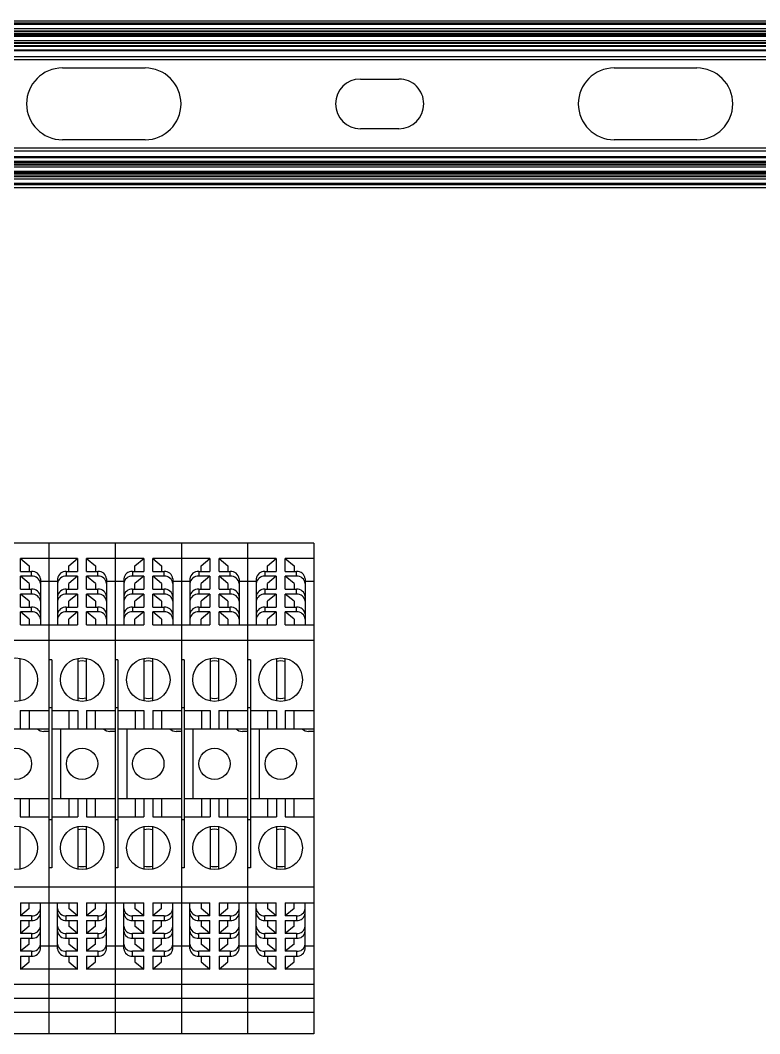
# Model space of a CAD drawing. Header units: inches. Extents: x 17 to 3130, y 15 to 659.
# Drawn here: x 1324.3 to 1391.3, y 386.7 to 478.5 of the extents above; entities that cross this region are included whole.
import ezdxf

# ---------------------------------------------------------------- set-up
doc = ezdxf.new("R2010")
doc.units = ezdxf.units.IN
doc.header["$MEASUREMENT"] = 0
doc.layers.add('MAIN-1', color=7, linetype='Continuous')
doc.layers.add('MAIN-2', color=7, linetype='Continuous')

msp = doc.modelspace()

# ---------------------------------------------------------------- linework, layer by layer
msp.add_line((852.11663, 478.1985), (1482.11658, 478.45584))
at = {"color": 178, "linetype": 'Continuous', "lineweight": 25}
for p, q in [((1326.93226, 431.10648), (1320.93226, 431.10648)), ((1326.93226, 431.10648), (1326.93226, 386.65648)), ((1326.93226, 431.10648), (1326.93226, 386.65648)), ((1326.93226, 429.7018), (1324.34501, 429.7018)), ((1324.34501, 428.52423), (1324.34501, 429.7018)), ((1324.34501, 429.7018), (1325.13876, 429.04995)), ((1325.13876, 429.04995), (1325.13876, 428.52423)), ((1324.34501, 428.52423), (1325.36101, 428.52423)), ((1325.36101, 428.08944), (1324.34501, 428.08944)), ((1324.34501, 426.91188), (1324.34501, 428.08944)), ((1325.13876, 427.43759), (1324.34501, 428.08944)), ((1325.36101, 428.08944), (1325.36101, 428.52423)), ((1326.15476, 427.87238), (1326.15476, 423.68716)), ((1324.34501, 426.91188), (1325.36101, 426.91188)), ((1325.13876, 427.43759), (1325.13876, 426.91188)), ((1325.36101, 426.47708), (1325.36101, 426.91188)), ((1326.93226, 427.61587), (1326.15476, 427.61587)), ((1325.36101, 426.47708), (1324.34501, 426.47708)), ((1324.34501, 425.29952), (1324.34501, 426.47708)), ((1325.13876, 425.82523), (1324.34501, 426.47708)), ((1324.34501, 425.29952), (1325.36101, 425.29952)), ((1325.13876, 425.82523), (1325.13876, 425.29952)), ((1325.36101, 424.86473), (1325.36101, 425.29952)), ((1324.34501, 423.68716), (1324.34501, 424.86473)), ((1325.36101, 424.86473), (1324.34501, 424.86473)), ((1325.13876, 424.21287), (1324.34501, 424.86473)), ((1325.13876, 424.21287), (1325.13876, 423.68716)), ((1324.34501, 423.68716), (1326.93226, 423.68716)), ((1326.93226, 422.28248), (1320.93226, 422.28248)), ((1324.32913, 416.7984), (1324.32913, 420.65456)), ((1324.32913, 415.91978), (1326.93226, 415.91978)), ((1324.32913, 415.91978), (1324.32913, 414.28148)), ((1325.12288, 415.91978), (1325.12288, 414.28148)), ((1321.18626, 414.28148), (1326.93226, 414.28148)), ((1326.93226, 414.03884), (1326.45601, 414.03884)), ((1326.93226, 407.93148), (1321.18626, 407.93148)), ((1324.32913, 407.93148), (1324.32913, 406.29318)), ((1325.12288, 407.93148), (1325.12288, 406.29318)), ((1324.32913, 406.29318), (1326.93226, 406.29318)), ((1324.32913, 401.5584), (1324.32913, 405.41456)), ((1326.93226, 399.93048), (1320.93226, 399.93048)), ((1324.34501, 398.5258), (1326.93226, 398.5258)), ((1324.34501, 398.5258), (1324.34501, 397.34823)), ((1325.13876, 398.00009), (1325.13876, 398.5258)), ((1326.15476, 394.34058), (1326.15476, 398.5258)), ((1325.13876, 398.00009), (1324.34501, 397.34823)), ((1325.36101, 397.34823), (1324.34501, 397.34823)), ((1324.34501, 396.91344), (1325.36101, 396.91344)), ((1324.34501, 396.91344), (1324.34501, 395.73588)), ((1325.13876, 396.38773), (1325.13876, 396.91344)), ((1325.36101, 397.34823), (1325.36101, 396.91344)), ((1325.13876, 396.38773), (1324.34501, 395.73588)), ((1325.36101, 395.73588), (1324.34501, 395.73588)), ((1325.36101, 395.73588), (1325.36101, 395.30108)), ((1324.34501, 395.30108), (1325.36101, 395.30108)), ((1324.34501, 395.30108), (1324.34501, 394.12352)), ((1325.13876, 394.77537), (1324.34501, 394.12352)), ((1325.13876, 394.77537), (1325.13876, 395.30108)), ((1325.36101, 394.12352), (1324.34501, 394.12352)), ((1325.36101, 394.12352), (1325.36101, 393.68873)), ((1326.93226, 394.59709), (1326.15476, 394.59709)), ((1324.34501, 393.68873), (1325.36101, 393.68873)), ((1324.34501, 393.68873), (1324.34501, 392.51116)), ((1324.34501, 392.51116), (1325.13876, 393.16301)), ((1325.13876, 393.16301), (1325.13876, 393.68873)), ((1326.93226, 392.51116), (1324.34501, 392.51116)), ((1326.93226, 391.10648), (1320.93226, 391.10648)), ((1326.93226, 389.83648), (1320.93226, 389.83648)), ((1326.93226, 388.56648), (1320.93226, 388.56648)), ((1326.93226, 386.65648), (1320.93226, 386.65648))]:
    msp.add_line(p, q, dxfattribs=at)
at = {"color": 240, "linetype": 'Continuous', "lineweight": 25, "true_color": 0xed1f24}
for p, q in [((1326.93226, 431.10648), (1326.93226, 386.65648)), ((1332.93226, 431.10648), (1326.93226, 431.10648)), ((1326.93226, 431.10648), (1326.93226, 386.65648)), ((1332.93226, 431.10648), (1332.93226, 386.65648)), ((1332.93226, 431.10648), (1332.93226, 386.65648)), ((1332.93226, 431.10648), (1332.93226, 386.65648)), ((1338.93226, 431.10648), (1332.93226, 431.10648)), ((1332.93226, 431.10648), (1332.93226, 386.65648)), ((1338.93226, 431.10648), (1338.93226, 386.65648)), ((1338.93226, 431.10648), (1338.93226, 386.65648)), ((1344.93226, 431.10648), (1338.93226, 431.10648)), ((1338.93226, 431.10648), (1338.93226, 386.65648)), ((1344.93226, 431.10648), (1344.93226, 386.65648)), ((1344.93226, 431.10648), (1344.93226, 386.65648)), ((1344.93226, 431.10648), (1344.93226, 386.65648)), ((1350.93226, 431.10648), (1344.93226, 431.10648)), ((1344.93226, 431.10648), (1344.93226, 386.65648)), ((1350.93226, 431.10648), (1350.93226, 386.65648)), ((1329.51951, 429.7018), (1326.93226, 429.7018)), ((1328.72576, 429.04995), (1329.51951, 429.7018)), ((1329.51951, 429.7018), (1329.51951, 428.52423)), ((1332.93226, 429.7018), (1330.34501, 429.7018)), ((1330.34501, 428.52423), (1330.34501, 429.7018)), ((1330.34501, 429.7018), (1331.13876, 429.04995)), ((1335.51951, 429.7018), (1332.93226, 429.7018)), ((1334.72576, 429.04995), (1335.51951, 429.7018)), ((1335.51951, 429.7018), (1335.51951, 428.52423)), ((1338.93226, 429.7018), (1336.34501, 429.7018)), ((1336.34501, 428.52423), (1336.34501, 429.7018)), ((1336.34501, 429.7018), (1337.13876, 429.04995)), ((1341.51951, 429.7018), (1338.93226, 429.7018)), ((1340.72576, 429.04995), (1341.51951, 429.7018)), ((1341.51951, 429.7018), (1341.51951, 428.52423)), ((1344.93226, 429.7018), (1342.34501, 429.7018)), ((1342.34501, 428.52423), (1342.34501, 429.7018)), ((1342.34501, 429.7018), (1343.13876, 429.04995)), ((1347.51951, 429.7018), (1344.93226, 429.7018)), ((1346.72576, 429.04995), (1347.51951, 429.7018)), ((1347.51951, 429.7018), (1347.51951, 428.52423)), ((1350.93226, 429.7018), (1348.34501, 429.7018)), ((1348.34501, 428.52423), (1348.34501, 429.7018)), ((1348.34501, 429.7018), (1349.13876, 429.04995)), ((1328.72576, 428.52423), (1328.72576, 429.04995)), ((1331.13876, 429.04995), (1331.13876, 428.52423)), ((1334.72576, 428.52423), (1334.72576, 429.04995)), ((1337.13876, 429.04995), (1337.13876, 428.52423)), ((1340.72576, 428.52423), (1340.72576, 429.04995)), ((1343.13876, 429.04995), (1343.13876, 428.52423)), ((1346.72576, 428.52423), (1346.72576, 429.04995)), ((1349.13876, 429.04995), (1349.13876, 428.52423)), ((1327.70976, 427.87238), (1327.70976, 423.68716)), ((1328.50351, 428.52423), (1328.50351, 428.08944)), ((1328.50351, 428.52423), (1329.51951, 428.52423)), ((1329.51951, 428.08944), (1328.50351, 428.08944)), ((1329.51951, 428.08944), (1328.72576, 427.43759)), ((1329.51951, 428.08944), (1329.51951, 426.91188)), ((1330.34501, 428.52423), (1331.36101, 428.52423)), ((1331.36101, 428.08944), (1330.34501, 428.08944)), ((1330.34501, 426.91188), (1330.34501, 428.08944)), ((1331.13876, 427.43759), (1330.34501, 428.08944)), ((1331.36101, 428.08944), (1331.36101, 428.52423)), ((1332.15476, 427.87238), (1332.15476, 423.68716)), ((1333.70976, 427.87238), (1333.70976, 423.68716)), ((1334.50351, 428.52423), (1334.50351, 428.08944)), ((1334.50351, 428.52423), (1335.51951, 428.52423)), ((1335.51951, 428.08944), (1334.50351, 428.08944)), ((1335.51951, 428.08944), (1334.72576, 427.43759)), ((1335.51951, 428.08944), (1335.51951, 426.91188)), ((1336.34501, 428.52423), (1337.36101, 428.52423)), ((1337.36101, 428.08944), (1336.34501, 428.08944)), ((1336.34501, 426.91188), (1336.34501, 428.08944)), ((1337.13876, 427.43759), (1336.34501, 428.08944)), ((1337.36101, 428.08944), (1337.36101, 428.52423)), ((1338.15476, 427.87238), (1338.15476, 423.68716)), ((1339.70976, 427.87238), (1339.70976, 423.68716)), ((1340.50351, 428.52423), (1340.50351, 428.08944)), ((1340.50351, 428.52423), (1341.51951, 428.52423)), ((1341.51951, 428.08944), (1340.50351, 428.08944)), ((1341.51951, 428.08944), (1340.72576, 427.43759)), ((1341.51951, 428.08944), (1341.51951, 426.91188)), ((1342.34501, 428.52423), (1343.36101, 428.52423)), ((1343.36101, 428.08944), (1342.34501, 428.08944)), ((1342.34501, 426.91188), (1342.34501, 428.08944)), ((1343.13876, 427.43759), (1342.34501, 428.08944)), ((1343.36101, 428.08944), (1343.36101, 428.52423)), ((1344.15476, 427.87238), (1344.15476, 423.68716)), ((1345.70976, 427.87238), (1345.70976, 423.68716)), ((1346.50351, 428.52423), (1346.50351, 428.08944)), ((1346.50351, 428.52423), (1347.51951, 428.52423)), ((1347.51951, 428.08944), (1346.50351, 428.08944)), ((1347.51951, 428.08944), (1346.72576, 427.43759)), ((1347.51951, 428.08944), (1347.51951, 426.91188)), ((1348.34501, 428.52423), (1349.36101, 428.52423)), ((1349.36101, 428.08944), (1348.34501, 428.08944)), ((1348.34501, 426.91188), (1348.34501, 428.08944)), ((1349.13876, 427.43759), (1348.34501, 428.08944)), ((1349.36101, 428.08944), (1349.36101, 428.52423)), ((1350.15476, 427.87238), (1350.15476, 423.68716)), ((1327.70976, 427.61587), (1326.93226, 427.61587)), ((1328.50351, 426.91188), (1328.50351, 426.47708)), ((1328.50351, 426.91188), (1329.51951, 426.91188)), ((1328.72576, 426.91188), (1328.72576, 427.43759)), ((1330.34501, 426.91188), (1331.36101, 426.91188)), ((1331.13876, 427.43759), (1331.13876, 426.91188)), ((1331.36101, 426.47708), (1331.36101, 426.91188)), ((1332.93226, 427.61587), (1332.15476, 427.61587)), ((1333.70976, 427.61587), (1332.93226, 427.61587)), ((1334.50351, 426.91188), (1334.50351, 426.47708)), ((1334.50351, 426.91188), (1335.51951, 426.91188)), ((1334.72576, 426.91188), (1334.72576, 427.43759)), ((1336.34501, 426.91188), (1337.36101, 426.91188)), ((1337.13876, 427.43759), (1337.13876, 426.91188)), ((1337.36101, 426.47708), (1337.36101, 426.91188)), ((1338.93226, 427.61587), (1338.15476, 427.61587)), ((1339.70976, 427.61587), (1338.93226, 427.61587)), ((1340.50351, 426.91188), (1340.50351, 426.47708)), ((1340.50351, 426.91188), (1341.51951, 426.91188)), ((1340.72576, 426.91188), (1340.72576, 427.43759)), ((1342.34501, 426.91188), (1343.36101, 426.91188)), ((1343.13876, 427.43759), (1343.13876, 426.91188)), ((1343.36101, 426.47708), (1343.36101, 426.91188)), ((1344.93226, 427.61587), (1344.15476, 427.61587)), ((1345.70976, 427.61587), (1344.93226, 427.61587)), ((1346.50351, 426.91188), (1346.50351, 426.47708)), ((1346.50351, 426.91188), (1347.51951, 426.91188)), ((1346.72576, 426.91188), (1346.72576, 427.43759)), ((1348.34501, 426.91188), (1349.36101, 426.91188)), ((1349.13876, 427.43759), (1349.13876, 426.91188)), ((1349.36101, 426.47708), (1349.36101, 426.91188)), ((1350.93226, 427.61587), (1350.15476, 427.61587)), ((1329.51951, 426.47708), (1328.50351, 426.47708)), ((1329.51951, 426.47708), (1328.72576, 425.82523)), ((1329.51951, 426.47708), (1329.51951, 425.29952)), ((1331.36101, 426.47708), (1330.34501, 426.47708)), ((1330.34501, 425.29952), (1330.34501, 426.47708)), ((1331.13876, 425.82523), (1330.34501, 426.47708)), ((1335.51951, 426.47708), (1334.50351, 426.47708)), ((1335.51951, 426.47708), (1334.72576, 425.82523)), ((1335.51951, 426.47708), (1335.51951, 425.29952)), ((1337.36101, 426.47708), (1336.34501, 426.47708)), ((1336.34501, 425.29952), (1336.34501, 426.47708)), ((1337.13876, 425.82523), (1336.34501, 426.47708)), ((1341.51951, 426.47708), (1340.50351, 426.47708)), ((1341.51951, 426.47708), (1340.72576, 425.82523)), ((1341.51951, 426.47708), (1341.51951, 425.29952)), ((1343.36101, 426.47708), (1342.34501, 426.47708)), ((1342.34501, 425.29952), (1342.34501, 426.47708)), ((1343.13876, 425.82523), (1342.34501, 426.47708)), ((1347.51951, 426.47708), (1346.50351, 426.47708)), ((1347.51951, 426.47708), (1346.72576, 425.82523)), ((1347.51951, 426.47708), (1347.51951, 425.29952)), ((1349.36101, 426.47708), (1348.34501, 426.47708)), ((1348.34501, 425.29952), (1348.34501, 426.47708)), ((1349.13876, 425.82523), (1348.34501, 426.47708)), ((1328.50351, 425.29952), (1328.50351, 424.86473)), ((1328.50351, 425.29952), (1329.51951, 425.29952)), ((1328.72576, 425.29952), (1328.72576, 425.82523)), ((1330.34501, 425.29952), (1331.36101, 425.29952)), ((1331.13876, 425.82523), (1331.13876, 425.29952)), ((1331.36101, 424.86473), (1331.36101, 425.29952)), ((1334.50351, 425.29952), (1334.50351, 424.86473)), ((1334.50351, 425.29952), (1335.51951, 425.29952)), ((1334.72576, 425.29952), (1334.72576, 425.82523)), ((1336.34501, 425.29952), (1337.36101, 425.29952)), ((1337.13876, 425.82523), (1337.13876, 425.29952)), ((1337.36101, 424.86473), (1337.36101, 425.29952)), ((1340.50351, 425.29952), (1340.50351, 424.86473)), ((1340.50351, 425.29952), (1341.51951, 425.29952)), ((1340.72576, 425.29952), (1340.72576, 425.82523)), ((1342.34501, 425.29952), (1343.36101, 425.29952)), ((1343.13876, 425.82523), (1343.13876, 425.29952)), ((1343.36101, 424.86473), (1343.36101, 425.29952)), ((1346.50351, 425.29952), (1346.50351, 424.86473)), ((1346.50351, 425.29952), (1347.51951, 425.29952)), ((1346.72576, 425.29952), (1346.72576, 425.82523)), ((1348.34501, 425.29952), (1349.36101, 425.29952)), ((1349.13876, 425.82523), (1349.13876, 425.29952)), ((1349.36101, 424.86473), (1349.36101, 425.29952)), ((1329.51951, 424.86473), (1328.50351, 424.86473)), ((1329.51951, 424.86473), (1328.72576, 424.21287)), ((1328.72576, 423.68716), (1328.72576, 424.21287)), ((1329.51951, 424.86473), (1329.51951, 423.68716)), ((1330.34501, 423.68716), (1330.34501, 424.86473)), ((1331.36101, 424.86473), (1330.34501, 424.86473)), ((1331.13876, 424.21287), (1330.34501, 424.86473)), ((1331.13876, 424.21287), (1331.13876, 423.68716)), ((1335.51951, 424.86473), (1334.50351, 424.86473)), ((1335.51951, 424.86473), (1334.72576, 424.21287)), ((1334.72576, 423.68716), (1334.72576, 424.21287)), ((1335.51951, 424.86473), (1335.51951, 423.68716)), ((1336.34501, 423.68716), (1336.34501, 424.86473)), ((1337.36101, 424.86473), (1336.34501, 424.86473)), ((1337.13876, 424.21287), (1336.34501, 424.86473)), ((1337.13876, 424.21287), (1337.13876, 423.68716)), ((1341.51951, 424.86473), (1340.50351, 424.86473)), ((1341.51951, 424.86473), (1340.72576, 424.21287)), ((1340.72576, 423.68716), (1340.72576, 424.21287)), ((1341.51951, 424.86473), (1341.51951, 423.68716)), ((1342.34501, 423.68716), (1342.34501, 424.86473)), ((1343.36101, 424.86473), (1342.34501, 424.86473)), ((1343.13876, 424.21287), (1342.34501, 424.86473)), ((1343.13876, 424.21287), (1343.13876, 423.68716)), ((1347.51951, 424.86473), (1346.50351, 424.86473)), ((1347.51951, 424.86473), (1346.72576, 424.21287)), ((1346.72576, 423.68716), (1346.72576, 424.21287)), ((1347.51951, 424.86473), (1347.51951, 423.68716)), ((1348.34501, 423.68716), (1348.34501, 424.86473)), ((1349.36101, 424.86473), (1348.34501, 424.86473)), ((1349.13876, 424.21287), (1348.34501, 424.86473)), ((1349.13876, 424.21287), (1349.13876, 423.68716)), ((1326.93226, 423.68716), (1329.51951, 423.68716)), ((1330.34501, 423.68716), (1332.93226, 423.68716)), ((1332.93226, 423.68716), (1335.51951, 423.68716)), ((1336.34501, 423.68716), (1338.93226, 423.68716)), ((1338.93226, 423.68716), (1341.51951, 423.68716)), ((1342.34501, 423.68716), (1344.93226, 423.68716)), ((1344.93226, 423.68716), (1347.51951, 423.68716)), ((1348.34501, 423.68716), (1350.93226, 423.68716)), ((1332.93226, 422.28248), (1326.93226, 422.28248)), ((1338.93226, 422.28248), (1332.93226, 422.28248)), ((1344.93226, 422.28248), (1338.93226, 422.28248)), ((1350.93226, 422.28248), (1344.93226, 422.28248)), ((1327.18626, 420.52988), (1326.93226, 420.52988)), ((1327.18626, 420.52988), (1327.18626, 401.68308)), ((1329.53538, 420.65456), (1329.53538, 416.7984)), ((1330.32913, 416.7984), (1330.32913, 420.65456)), ((1333.18626, 420.52988), (1332.93226, 420.52988)), ((1333.18626, 420.52988), (1333.18626, 401.68308)), ((1335.53538, 420.65456), (1335.53538, 416.7984)), ((1336.32913, 416.7984), (1336.32913, 420.65456)), ((1339.18626, 420.52988), (1338.93226, 420.52988)), ((1339.18626, 420.52988), (1339.18626, 401.68308)), ((1341.53538, 420.65456), (1341.53538, 416.7984)), ((1342.32913, 416.7984), (1342.32913, 420.65456)), ((1345.18626, 420.52988), (1344.93226, 420.52988)), ((1345.18626, 420.52988), (1345.18626, 401.68308)), ((1347.53538, 420.65456), (1347.53538, 416.7984)), ((1348.32913, 416.7984), (1348.32913, 420.65456)), ((1327.18626, 416.18648), (1326.93226, 416.18648)), ((1327.18626, 415.91978), (1329.53538, 415.91978)), ((1328.74163, 415.91978), (1328.74163, 414.28148)), ((1329.53538, 415.91978), (1329.53538, 414.28148)), ((1330.32913, 415.91978), (1332.93226, 415.91978)), ((1330.32913, 415.91978), (1330.32913, 414.28148)), ((1331.12288, 415.91978), (1331.12288, 414.28148)), ((1333.18626, 416.18648), (1332.93226, 416.18648)), ((1333.18626, 415.91978), (1335.53538, 415.91978)), ((1334.74163, 415.91978), (1334.74163, 414.28148)), ((1335.53538, 415.91978), (1335.53538, 414.28148)), ((1336.32913, 415.91978), (1338.93226, 415.91978)), ((1336.32913, 415.91978), (1336.32913, 414.28148)), ((1337.12288, 415.91978), (1337.12288, 414.28148)), ((1339.18626, 416.18648), (1338.93226, 416.18648)), ((1339.18626, 415.91978), (1341.53538, 415.91978)), ((1340.74163, 415.91978), (1340.74163, 414.28148)), ((1341.53538, 415.91978), (1341.53538, 414.28148)), ((1342.32913, 415.91978), (1344.93226, 415.91978)), ((1342.32913, 415.91978), (1342.32913, 414.28148)), ((1343.12288, 415.91978), (1343.12288, 414.28148)), ((1345.18626, 416.18648), (1344.93226, 416.18648)), ((1345.18626, 415.91978), (1347.53538, 415.91978)), ((1346.74163, 415.91978), (1346.74163, 414.28148)), ((1347.53538, 415.91978), (1347.53538, 414.28148)), ((1348.32913, 415.91978), (1350.93226, 415.91978)), ((1348.32913, 415.91978), (1348.32913, 414.28148)), ((1349.12288, 415.91978), (1349.12288, 414.28148)), ((1327.18626, 414.28148), (1332.93226, 414.28148)), ((1327.97926, 414.28148), (1327.97926, 407.93148)), ((1332.93226, 414.03884), (1332.45601, 414.03884)), ((1333.18626, 414.28148), (1338.93226, 414.28148)), ((1333.97926, 414.28148), (1333.97926, 407.93148)), ((1338.93226, 414.03884), (1338.45601, 414.03884)), ((1339.18626, 414.28148), (1344.93226, 414.28148)), ((1339.97926, 414.28148), (1339.97926, 407.93148)), ((1344.93226, 414.03884), (1344.45601, 414.03884)), ((1345.18626, 414.28148), (1350.93226, 414.28148)), ((1345.97926, 414.28148), (1345.97926, 407.93148)), ((1350.93226, 414.03884), (1350.45601, 414.03884)), ((1332.93226, 407.93148), (1327.18626, 407.93148)), ((1328.74163, 407.93148), (1328.74163, 406.29318)), ((1329.53538, 407.93148), (1329.53538, 406.29318)), ((1330.32913, 407.93148), (1330.32913, 406.29318)), ((1331.12288, 407.93148), (1331.12288, 406.29318)), ((1338.93226, 407.93148), (1333.18626, 407.93148)), ((1334.74163, 407.93148), (1334.74163, 406.29318)), ((1335.53538, 407.93148), (1335.53538, 406.29318)), ((1336.32913, 407.93148), (1336.32913, 406.29318)), ((1337.12288, 407.93148), (1337.12288, 406.29318)), ((1344.93226, 407.93148), (1339.18626, 407.93148)), ((1340.74163, 407.93148), (1340.74163, 406.29318)), ((1341.53538, 407.93148), (1341.53538, 406.29318)), ((1342.32913, 407.93148), (1342.32913, 406.29318)), ((1343.12288, 407.93148), (1343.12288, 406.29318)), ((1350.93226, 407.93148), (1345.18626, 407.93148)), ((1346.74163, 407.93148), (1346.74163, 406.29318)), ((1347.53538, 407.93148), (1347.53538, 406.29318)), ((1348.32913, 407.93148), (1348.32913, 406.29318)), ((1349.12288, 407.93148), (1349.12288, 406.29318)), ((1327.18626, 406.02648), (1326.93226, 406.02648)), ((1327.18626, 406.29318), (1329.53538, 406.29318)), ((1330.32913, 406.29318), (1332.93226, 406.29318)), ((1333.18626, 406.02648), (1332.93226, 406.02648)), ((1333.18626, 406.29318), (1335.53538, 406.29318)), ((1336.32913, 406.29318), (1338.93226, 406.29318)), ((1339.18626, 406.02648), (1338.93226, 406.02648)), ((1339.18626, 406.29318), (1341.53538, 406.29318)), ((1342.32913, 406.29318), (1344.93226, 406.29318)), ((1345.18626, 406.02648), (1344.93226, 406.02648)), ((1345.18626, 406.29318), (1347.53538, 406.29318)), ((1348.32913, 406.29318), (1350.93226, 406.29318)), ((1329.53538, 405.41456), (1329.53538, 401.5584)), ((1330.32913, 401.5584), (1330.32913, 405.41456)), ((1335.53538, 405.41456), (1335.53538, 401.5584)), ((1336.32913, 401.5584), (1336.32913, 405.41456)), ((1341.53538, 405.41456), (1341.53538, 401.5584)), ((1342.32913, 401.5584), (1342.32913, 405.41456)), ((1347.53538, 405.41456), (1347.53538, 401.5584)), ((1348.32913, 401.5584), (1348.32913, 405.41456)), ((1327.18626, 401.68308), (1326.93226, 401.68308)), ((1333.18626, 401.68308), (1332.93226, 401.68308)), ((1339.18626, 401.68308), (1338.93226, 401.68308)), ((1345.18626, 401.68308), (1344.93226, 401.68308)), ((1332.93226, 399.93048), (1326.93226, 399.93048)), ((1338.93226, 399.93048), (1332.93226, 399.93048)), ((1344.93226, 399.93048), (1338.93226, 399.93048)), ((1350.93226, 399.93048), (1344.93226, 399.93048)), ((1326.93226, 398.5258), (1329.51951, 398.5258)), ((1327.70976, 394.34058), (1327.70976, 398.5258)), ((1328.72576, 398.5258), (1328.72576, 398.00009)), ((1329.51951, 397.34823), (1329.51951, 398.5258)), ((1330.34501, 398.5258), (1332.93226, 398.5258)), ((1330.34501, 398.5258), (1330.34501, 397.34823)), ((1331.13876, 398.00009), (1331.13876, 398.5258)), ((1332.15476, 394.34058), (1332.15476, 398.5258)), ((1332.93226, 398.5258), (1335.51951, 398.5258)), ((1333.70976, 394.34058), (1333.70976, 398.5258)), ((1334.72576, 398.5258), (1334.72576, 398.00009)), ((1335.51951, 397.34823), (1335.51951, 398.5258)), ((1336.34501, 398.5258), (1338.93226, 398.5258)), ((1336.34501, 398.5258), (1336.34501, 397.34823)), ((1337.13876, 398.00009), (1337.13876, 398.5258)), ((1338.15476, 394.34058), (1338.15476, 398.5258)), ((1338.93226, 398.5258), (1341.51951, 398.5258)), ((1339.70976, 394.34058), (1339.70976, 398.5258)), ((1340.72576, 398.5258), (1340.72576, 398.00009)), ((1341.51951, 397.34823), (1341.51951, 398.5258)), ((1342.34501, 398.5258), (1344.93226, 398.5258)), ((1342.34501, 398.5258), (1342.34501, 397.34823)), ((1343.13876, 398.00009), (1343.13876, 398.5258)), ((1344.15476, 394.34058), (1344.15476, 398.5258)), ((1344.93226, 398.5258), (1347.51951, 398.5258)), ((1345.70976, 394.34058), (1345.70976, 398.5258)), ((1346.72576, 398.5258), (1346.72576, 398.00009)), ((1347.51951, 397.34823), (1347.51951, 398.5258)), ((1348.34501, 398.5258), (1350.93226, 398.5258)), ((1348.34501, 398.5258), (1348.34501, 397.34823)), ((1349.13876, 398.00009), (1349.13876, 398.5258)), ((1350.15476, 394.34058), (1350.15476, 398.5258)), ((1329.51951, 397.34823), (1328.72576, 398.00009)), ((1331.13876, 398.00009), (1330.34501, 397.34823)), ((1335.51951, 397.34823), (1334.72576, 398.00009)), ((1337.13876, 398.00009), (1336.34501, 397.34823)), ((1341.51951, 397.34823), (1340.72576, 398.00009)), ((1343.13876, 398.00009), (1342.34501, 397.34823)), ((1347.51951, 397.34823), (1346.72576, 398.00009)), ((1349.13876, 398.00009), (1348.34501, 397.34823)), ((1328.50351, 396.91344), (1328.50351, 397.34823)), ((1329.51951, 397.34823), (1328.50351, 397.34823)), ((1328.50351, 396.91344), (1329.51951, 396.91344)), ((1328.72576, 396.91344), (1328.72576, 396.38773)), ((1329.51951, 395.73588), (1329.51951, 396.91344)), ((1331.36101, 397.34823), (1330.34501, 397.34823)), ((1330.34501, 396.91344), (1331.36101, 396.91344)), ((1330.34501, 396.91344), (1330.34501, 395.73588)), ((1331.13876, 396.38773), (1331.13876, 396.91344)), ((1331.36101, 397.34823), (1331.36101, 396.91344)), ((1334.50351, 396.91344), (1334.50351, 397.34823)), ((1335.51951, 397.34823), (1334.50351, 397.34823)), ((1334.50351, 396.91344), (1335.51951, 396.91344)), ((1334.72576, 396.91344), (1334.72576, 396.38773)), ((1335.51951, 395.73588), (1335.51951, 396.91344)), ((1337.36101, 397.34823), (1336.34501, 397.34823)), ((1336.34501, 396.91344), (1337.36101, 396.91344)), ((1336.34501, 396.91344), (1336.34501, 395.73588)), ((1337.13876, 396.38773), (1337.13876, 396.91344)), ((1337.36101, 397.34823), (1337.36101, 396.91344)), ((1340.50351, 396.91344), (1340.50351, 397.34823)), ((1341.51951, 397.34823), (1340.50351, 397.34823)), ((1340.50351, 396.91344), (1341.51951, 396.91344)), ((1340.72576, 396.91344), (1340.72576, 396.38773)), ((1341.51951, 395.73588), (1341.51951, 396.91344)), ((1343.36101, 397.34823), (1342.34501, 397.34823)), ((1342.34501, 396.91344), (1343.36101, 396.91344)), ((1342.34501, 396.91344), (1342.34501, 395.73588)), ((1343.13876, 396.38773), (1343.13876, 396.91344)), ((1343.36101, 397.34823), (1343.36101, 396.91344)), ((1346.50351, 396.91344), (1346.50351, 397.34823)), ((1347.51951, 397.34823), (1346.50351, 397.34823)), ((1346.50351, 396.91344), (1347.51951, 396.91344)), ((1346.72576, 396.91344), (1346.72576, 396.38773)), ((1347.51951, 395.73588), (1347.51951, 396.91344)), ((1349.36101, 397.34823), (1348.34501, 397.34823)), ((1348.34501, 396.91344), (1349.36101, 396.91344)), ((1348.34501, 396.91344), (1348.34501, 395.73588)), ((1349.13876, 396.38773), (1349.13876, 396.91344)), ((1349.36101, 397.34823), (1349.36101, 396.91344)), ((1328.50351, 395.30108), (1328.50351, 395.73588)), ((1329.51951, 395.73588), (1328.50351, 395.73588)), ((1329.51951, 395.73588), (1328.72576, 396.38773)), ((1331.13876, 396.38773), (1330.34501, 395.73588)), ((1331.36101, 395.73588), (1330.34501, 395.73588)), ((1331.36101, 395.73588), (1331.36101, 395.30108)), ((1334.50351, 395.30108), (1334.50351, 395.73588)), ((1335.51951, 395.73588), (1334.50351, 395.73588)), ((1335.51951, 395.73588), (1334.72576, 396.38773)), ((1337.13876, 396.38773), (1336.34501, 395.73588)), ((1337.36101, 395.73588), (1336.34501, 395.73588)), ((1337.36101, 395.73588), (1337.36101, 395.30108)), ((1340.50351, 395.30108), (1340.50351, 395.73588)), ((1341.51951, 395.73588), (1340.50351, 395.73588)), ((1341.51951, 395.73588), (1340.72576, 396.38773)), ((1343.13876, 396.38773), (1342.34501, 395.73588)), ((1343.36101, 395.73588), (1342.34501, 395.73588)), ((1343.36101, 395.73588), (1343.36101, 395.30108)), ((1346.50351, 395.30108), (1346.50351, 395.73588)), ((1347.51951, 395.73588), (1346.50351, 395.73588)), ((1347.51951, 395.73588), (1346.72576, 396.38773)), ((1349.13876, 396.38773), (1348.34501, 395.73588)), ((1349.36101, 395.73588), (1348.34501, 395.73588)), ((1349.36101, 395.73588), (1349.36101, 395.30108)), ((1328.50351, 395.30108), (1329.51951, 395.30108)), ((1328.72576, 395.30108), (1328.72576, 394.77537)), ((1329.51951, 394.12352), (1328.72576, 394.77537)), ((1329.51951, 394.12352), (1329.51951, 395.30108)), ((1330.34501, 395.30108), (1331.36101, 395.30108)), ((1330.34501, 395.30108), (1330.34501, 394.12352)), ((1331.13876, 394.77537), (1330.34501, 394.12352)), ((1331.13876, 394.77537), (1331.13876, 395.30108)), ((1334.50351, 395.30108), (1335.51951, 395.30108)), ((1334.72576, 395.30108), (1334.72576, 394.77537)), ((1335.51951, 394.12352), (1334.72576, 394.77537)), ((1335.51951, 394.12352), (1335.51951, 395.30108)), ((1336.34501, 395.30108), (1337.36101, 395.30108)), ((1336.34501, 395.30108), (1336.34501, 394.12352)), ((1337.13876, 394.77537), (1336.34501, 394.12352)), ((1337.13876, 394.77537), (1337.13876, 395.30108)), ((1340.50351, 395.30108), (1341.51951, 395.30108)), ((1340.72576, 395.30108), (1340.72576, 394.77537)), ((1341.51951, 394.12352), (1340.72576, 394.77537)), ((1341.51951, 394.12352), (1341.51951, 395.30108)), ((1342.34501, 395.30108), (1343.36101, 395.30108)), ((1342.34501, 395.30108), (1342.34501, 394.12352)), ((1343.13876, 394.77537), (1342.34501, 394.12352)), ((1343.13876, 394.77537), (1343.13876, 395.30108)), ((1346.50351, 395.30108), (1347.51951, 395.30108)), ((1346.72576, 395.30108), (1346.72576, 394.77537)), ((1347.51951, 394.12352), (1346.72576, 394.77537)), ((1347.51951, 394.12352), (1347.51951, 395.30108)), ((1348.34501, 395.30108), (1349.36101, 395.30108)), ((1348.34501, 395.30108), (1348.34501, 394.12352)), ((1349.13876, 394.77537), (1348.34501, 394.12352)), ((1349.13876, 394.77537), (1349.13876, 395.30108)), ((1327.70976, 394.59709), (1326.93226, 394.59709)), ((1328.50351, 393.68873), (1328.50351, 394.12352)), ((1329.51951, 394.12352), (1328.50351, 394.12352)), ((1331.36101, 394.12352), (1330.34501, 394.12352)), ((1331.36101, 394.12352), (1331.36101, 393.68873)), ((1332.93226, 394.59709), (1332.15476, 394.59709)), ((1333.70976, 394.59709), (1332.93226, 394.59709)), ((1334.50351, 393.68873), (1334.50351, 394.12352)), ((1335.51951, 394.12352), (1334.50351, 394.12352)), ((1337.36101, 394.12352), (1336.34501, 394.12352)), ((1337.36101, 394.12352), (1337.36101, 393.68873)), ((1338.93226, 394.59709), (1338.15476, 394.59709)), ((1339.70976, 394.59709), (1338.93226, 394.59709)), ((1340.50351, 393.68873), (1340.50351, 394.12352)), ((1341.51951, 394.12352), (1340.50351, 394.12352)), ((1343.36101, 394.12352), (1342.34501, 394.12352)), ((1343.36101, 394.12352), (1343.36101, 393.68873)), ((1344.93226, 394.59709), (1344.15476, 394.59709)), ((1345.70976, 394.59709), (1344.93226, 394.59709)), ((1346.50351, 393.68873), (1346.50351, 394.12352)), ((1347.51951, 394.12352), (1346.50351, 394.12352)), ((1349.36101, 394.12352), (1348.34501, 394.12352)), ((1349.36101, 394.12352), (1349.36101, 393.68873)), ((1350.93226, 394.59709), (1350.15476, 394.59709)), ((1328.50351, 393.68873), (1329.51951, 393.68873)), ((1328.72576, 393.68873), (1328.72576, 393.16301)), ((1328.72576, 393.16301), (1329.51951, 392.51116)), ((1329.51951, 392.51116), (1329.51951, 393.68873)), ((1330.34501, 393.68873), (1331.36101, 393.68873)), ((1330.34501, 393.68873), (1330.34501, 392.51116)), ((1330.34501, 392.51116), (1331.13876, 393.16301)), ((1331.13876, 393.16301), (1331.13876, 393.68873)), ((1334.50351, 393.68873), (1335.51951, 393.68873)), ((1334.72576, 393.68873), (1334.72576, 393.16301)), ((1334.72576, 393.16301), (1335.51951, 392.51116)), ((1335.51951, 392.51116), (1335.51951, 393.68873)), ((1336.34501, 393.68873), (1337.36101, 393.68873)), ((1336.34501, 393.68873), (1336.34501, 392.51116)), ((1336.34501, 392.51116), (1337.13876, 393.16301)), ((1337.13876, 393.16301), (1337.13876, 393.68873)), ((1340.50351, 393.68873), (1341.51951, 393.68873)), ((1340.72576, 393.68873), (1340.72576, 393.16301)), ((1340.72576, 393.16301), (1341.51951, 392.51116)), ((1341.51951, 392.51116), (1341.51951, 393.68873)), ((1342.34501, 393.68873), (1343.36101, 393.68873)), ((1342.34501, 393.68873), (1342.34501, 392.51116)), ((1342.34501, 392.51116), (1343.13876, 393.16301)), ((1343.13876, 393.16301), (1343.13876, 393.68873)), ((1346.50351, 393.68873), (1347.51951, 393.68873)), ((1346.72576, 393.68873), (1346.72576, 393.16301)), ((1346.72576, 393.16301), (1347.51951, 392.51116)), ((1347.51951, 392.51116), (1347.51951, 393.68873)), ((1348.34501, 393.68873), (1349.36101, 393.68873)), ((1348.34501, 393.68873), (1348.34501, 392.51116)), ((1348.34501, 392.51116), (1349.13876, 393.16301)), ((1349.13876, 393.16301), (1349.13876, 393.68873)), ((1329.51951, 392.51116), (1326.93226, 392.51116)), ((1332.93226, 392.51116), (1330.34501, 392.51116)), ((1335.51951, 392.51116), (1332.93226, 392.51116)), ((1338.93226, 392.51116), (1336.34501, 392.51116)), ((1341.51951, 392.51116), (1338.93226, 392.51116)), ((1344.93226, 392.51116), (1342.34501, 392.51116)), ((1347.51951, 392.51116), (1344.93226, 392.51116)), ((1350.93226, 392.51116), (1348.34501, 392.51116)), ((1332.93226, 391.10648), (1326.93226, 391.10648)), ((1338.93226, 391.10648), (1332.93226, 391.10648)), ((1344.93226, 391.10648), (1338.93226, 391.10648)), ((1350.93226, 391.10648), (1344.93226, 391.10648)), ((1332.93226, 389.83648), (1326.93226, 389.83648)), ((1338.93226, 389.83648), (1332.93226, 389.83648)), ((1344.93226, 389.83648), (1338.93226, 389.83648)), ((1350.93226, 389.83648), (1344.93226, 389.83648)), ((1332.93226, 388.56648), (1326.93226, 388.56648)), ((1338.93226, 388.56648), (1332.93226, 388.56648)), ((1344.93226, 388.56648), (1338.93226, 388.56648)), ((1350.93226, 388.56648), (1344.93226, 388.56648)), ((1332.93226, 386.65648), (1326.93226, 386.65648)), ((1338.93226, 386.65648), (1332.93226, 386.65648)), ((1344.93226, 386.65648), (1338.93226, 386.65648)), ((1350.93226, 386.65648), (1344.93226, 386.65648))]:
    msp.add_line(p, q, dxfattribs=at)
at = {"color": 178, "linetype": 'Continuous', "lineweight": 25}
for centre, radius in [((1323.93226, 418.72648), 1.9685), ((1323.93226, 411.10648), 1.4224), ((1323.93226, 403.48648), 1.9685)]:
    msp.add_circle(centre, radius, dxfattribs=at)
at = {"color": 240, "linetype": 'Continuous', "lineweight": 25, "true_color": 0xed1f24}
for centre, radius in [((1329.93226, 418.72648), 1.9685), ((1335.93226, 418.72648), 1.9685), ((1341.93226, 418.72648), 1.9685), ((1347.93226, 418.72648), 1.9685), ((1329.93226, 411.10648), 1.4224), ((1335.93226, 411.10648), 1.4224), ((1341.93226, 411.10648), 1.4224), ((1347.93226, 411.10648), 1.4224), ((1329.93226, 403.48648), 1.9685), ((1335.93226, 403.48648), 1.9685), ((1341.93226, 403.48648), 1.9685), ((1347.93226, 403.48648), 1.9685)]:
    msp.add_circle(centre, radius, dxfattribs=at)
at = {"color": 178, "linetype": 'Continuous', "lineweight": 25}
for centre, radius, start, end in [((1325.42561, 427.79371), 0.73337, 6.1580922, 95.0540426), ((1325.42561, 427.35892), 0.73337, 6.1580922, 95.0540426), ((1325.42561, 426.18135), 0.73337, 6.1580922, 95.0540426), ((1325.42561, 425.74656), 0.73337, 6.1580922, 95.0540426), ((1325.42561, 424.569), 0.73337, 6.1580922, 95.0540426), ((1325.42561, 424.1342), 0.73337, 6.1580922, 95.0540426), ((1326.45601, 414.83259), 0.79375, 223.9722475, 270), ((1325.42561, 398.07876), 0.73337, 264.9459574, 353.8419078), ((1325.42561, 397.64396), 0.73337, 264.9459574, 353.8419078), ((1325.42561, 396.4664), 0.73337, 264.9459574, 353.8419078), ((1325.42561, 396.03161), 0.73337, 264.9459574, 353.8419078), ((1325.42561, 394.85404), 0.73337, 264.9459574, 353.8419078), ((1325.42561, 394.41925), 0.73337, 264.9459574, 353.8419078)]:
    msp.add_arc(centre, radius, start, end, dxfattribs=at)
at = {"color": 240, "linetype": 'Continuous', "lineweight": 25, "true_color": 0xed1f24}
for centre, radius, start, end in [((1328.4389, 427.79371), 0.73337, 84.9459574, 173.8419078), ((1328.4389, 427.35892), 0.73337, 84.9459574, 173.8419078), ((1331.42561, 427.79371), 0.73337, 6.1580922, 95.0540426), ((1331.42561, 427.35892), 0.73337, 6.1580922, 95.0540426), ((1334.4389, 427.79371), 0.73337, 84.9459574, 173.8419078), ((1334.4389, 427.35892), 0.73337, 84.9459574, 173.8419078), ((1337.42561, 427.79371), 0.73337, 6.1580922, 95.0540426), ((1337.42561, 427.35892), 0.73337, 6.1580922, 95.0540426), ((1340.4389, 427.79371), 0.73337, 84.9459574, 173.8419078), ((1340.4389, 427.35892), 0.73337, 84.9459574, 173.8419078), ((1343.42561, 427.79371), 0.73337, 6.1580922, 95.0540426), ((1343.42561, 427.35892), 0.73337, 6.1580922, 95.0540426), ((1346.4389, 427.79371), 0.73337, 84.9459574, 173.8419078), ((1346.4389, 427.35892), 0.73337, 84.9459574, 173.8419078), ((1349.42561, 427.79371), 0.73337, 6.1580922, 95.0540426), ((1349.42561, 427.35892), 0.73337, 6.1580922, 95.0540426), ((1328.4389, 426.18135), 0.73337, 84.9459574, 173.8419078), ((1331.42561, 426.18135), 0.73337, 6.1580922, 95.0540426), ((1334.4389, 426.18135), 0.73337, 84.9459574, 173.8419078), ((1337.42561, 426.18135), 0.73337, 6.1580922, 95.0540426), ((1340.4389, 426.18135), 0.73337, 84.9459574, 173.8419078), ((1343.42561, 426.18135), 0.73337, 6.1580922, 95.0540426), ((1346.4389, 426.18135), 0.73337, 84.9459574, 173.8419078), ((1349.42561, 426.18135), 0.73337, 6.1580922, 95.0540426), ((1328.4389, 425.74656), 0.73337, 84.9459574, 173.8419078), ((1331.42561, 425.74656), 0.73337, 6.1580922, 95.0540426), ((1334.4389, 425.74656), 0.73337, 84.9459574, 173.8419078), ((1337.42561, 425.74656), 0.73337, 6.1580922, 95.0540426), ((1340.4389, 425.74656), 0.73337, 84.9459574, 173.8419078), ((1343.42561, 425.74656), 0.73337, 6.1580922, 95.0540426), ((1346.4389, 425.74656), 0.73337, 84.9459574, 173.8419078), ((1349.42561, 425.74656), 0.73337, 6.1580922, 95.0540426), ((1328.4389, 424.569), 0.73337, 84.9459574, 173.8419078), ((1331.42561, 424.569), 0.73337, 6.1580922, 95.0540426), ((1334.4389, 424.569), 0.73337, 84.9459574, 173.8419078), ((1337.42561, 424.569), 0.73337, 6.1580922, 95.0540426), ((1340.4389, 424.569), 0.73337, 84.9459574, 173.8419078), ((1343.42561, 424.569), 0.73337, 6.1580922, 95.0540426), ((1346.4389, 424.569), 0.73337, 84.9459574, 173.8419078), ((1349.42561, 424.569), 0.73337, 6.1580922, 95.0540426), ((1328.4389, 424.1342), 0.73337, 84.9459574, 173.8419078), ((1331.42561, 424.1342), 0.73337, 6.1580922, 95.0540426), ((1334.4389, 424.1342), 0.73337, 84.9459574, 173.8419078), ((1337.42561, 424.1342), 0.73337, 6.1580922, 95.0540426), ((1340.4389, 424.1342), 0.73337, 84.9459574, 173.8419078), ((1343.42561, 424.1342), 0.73337, 6.1580922, 95.0540426), ((1346.4389, 424.1342), 0.73337, 84.9459574, 173.8419078), ((1349.42561, 424.1342), 0.73337, 6.1580922, 95.0540426), ((1329.93226, 418.72648), 1.6925, 76.4384265, 103.5615735), ((1335.93226, 418.72648), 1.6925, 76.4384265, 103.5615735), ((1341.93226, 418.72648), 1.6925, 76.4384265, 103.5615735), ((1347.93226, 418.72648), 1.6925, 76.4384265, 103.5615735), ((1329.93226, 418.72648), 1.6925, 256.4384265, 283.5615735), ((1335.93226, 418.72648), 1.6925, 256.4384265, 283.5615735), ((1341.93226, 418.72648), 1.6925, 256.4384265, 283.5615735), ((1347.93226, 418.72648), 1.6925, 256.4384265, 283.5615735), ((1332.45601, 414.83259), 0.79375, 223.9722475, 270), ((1338.45601, 414.83259), 0.79375, 223.9722475, 270), ((1344.45601, 414.83259), 0.79375, 223.9722475, 270), ((1350.45601, 414.83259), 0.79375, 223.9722475, 270), ((1329.93226, 403.48648), 1.6925, 76.4384265, 103.5615735), ((1335.93226, 403.48648), 1.6925, 76.4384265, 103.5615735), ((1341.93226, 403.48648), 1.6925, 76.4384265, 103.5615735), ((1347.93226, 403.48648), 1.6925, 76.4384265, 103.5615735), ((1329.93226, 403.48648), 1.6925, 256.4384265, 283.5615735), ((1335.93226, 403.48648), 1.6925, 256.4384265, 283.5615735), ((1341.93226, 403.48648), 1.6925, 256.4384265, 283.5615735), ((1347.93226, 403.48648), 1.6925, 256.4384265, 283.5615735), ((1328.4389, 398.07876), 0.73337, 186.1580922, 275.0540426), ((1328.4389, 397.64396), 0.73337, 186.1580922, 275.0540426), ((1331.42561, 398.07876), 0.73337, 264.9459574, 353.8419078), ((1331.42561, 397.64396), 0.73337, 264.9459574, 353.8419078), ((1334.4389, 398.07876), 0.73337, 186.1580922, 275.0540426), ((1334.4389, 397.64396), 0.73337, 186.1580922, 275.0540426), ((1337.42561, 398.07876), 0.73337, 264.9459574, 353.8419078), ((1337.42561, 397.64396), 0.73337, 264.9459574, 353.8419078), ((1340.4389, 398.07876), 0.73337, 186.1580922, 275.0540426), ((1340.4389, 397.64396), 0.73337, 186.1580922, 275.0540426), ((1343.42561, 398.07876), 0.73337, 264.9459574, 353.8419078), ((1343.42561, 397.64396), 0.73337, 264.9459574, 353.8419078), ((1346.4389, 398.07876), 0.73337, 186.1580922, 275.0540426), ((1346.4389, 397.64396), 0.73337, 186.1580922, 275.0540426), ((1349.42561, 398.07876), 0.73337, 264.9459574, 353.8419078), ((1349.42561, 397.64396), 0.73337, 264.9459574, 353.8419078), ((1328.4389, 396.4664), 0.73337, 186.1580922, 275.0540426), ((1328.4389, 396.03161), 0.73337, 186.1580922, 275.0540426), ((1331.42561, 396.4664), 0.73337, 264.9459574, 353.8419078), ((1331.42561, 396.03161), 0.73337, 264.9459574, 353.8419078), ((1334.4389, 396.4664), 0.73337, 186.1580922, 275.0540426), ((1334.4389, 396.03161), 0.73337, 186.1580922, 275.0540426), ((1337.42561, 396.4664), 0.73337, 264.9459574, 353.8419078), ((1337.42561, 396.03161), 0.73337, 264.9459574, 353.8419078), ((1340.4389, 396.4664), 0.73337, 186.1580922, 275.0540426), ((1340.4389, 396.03161), 0.73337, 186.1580922, 275.0540426), ((1343.42561, 396.4664), 0.73337, 264.9459574, 353.8419078), ((1343.42561, 396.03161), 0.73337, 264.9459574, 353.8419078), ((1346.4389, 396.4664), 0.73337, 186.1580922, 275.0540426), ((1346.4389, 396.03161), 0.73337, 186.1580922, 275.0540426), ((1349.42561, 396.4664), 0.73337, 264.9459574, 353.8419078), ((1349.42561, 396.03161), 0.73337, 264.9459574, 353.8419078), ((1328.4389, 394.85404), 0.73337, 186.1580922, 275.0540426), ((1331.42561, 394.85404), 0.73337, 264.9459574, 353.8419078), ((1334.4389, 394.85404), 0.73337, 186.1580922, 275.0540426), ((1337.42561, 394.85404), 0.73337, 264.9459574, 353.8419078), ((1340.4389, 394.85404), 0.73337, 186.1580922, 275.0540426), ((1343.42561, 394.85404), 0.73337, 264.9459574, 353.8419078), ((1346.4389, 394.85404), 0.73337, 186.1580922, 275.0540426), ((1349.42561, 394.85404), 0.73337, 264.9459574, 353.8419078), ((1328.4389, 394.41925), 0.73337, 186.1580922, 275.0540426), ((1331.42561, 394.41925), 0.73337, 264.9459574, 353.8419078), ((1334.4389, 394.41925), 0.73337, 186.1580922, 275.0540426), ((1337.42561, 394.41925), 0.73337, 264.9459574, 353.8419078), ((1340.4389, 394.41925), 0.73337, 186.1580922, 275.0540426), ((1343.42561, 394.41925), 0.73337, 264.9459574, 353.8419078), ((1346.4389, 394.41925), 0.73337, 186.1580922, 275.0540426), ((1349.42561, 394.41925), 0.73337, 264.9459574, 353.8419078)]:
    msp.add_arc(centre, radius, start, end, dxfattribs=at)
at = {"layer": 'MAIN-1'}
for p, q in [((1482.11848, 476.98497), (852.11663, 476.98497)), ((1328.1479, 474.13497), (1335.6479, 474.13497)), ((1378.1479, 474.13497), (1385.6479, 474.13497)), ((1355.1479, 473.13497), (1358.6479, 473.13497)), ((1358.6479, 468.63497), (1355.1479, 468.63497)), ((1335.6479, 467.63497), (1328.1479, 467.63497)), ((1385.6479, 467.63497), (1378.1479, 467.63497)), ((852.11663, 464.78497), (1482.1343, 464.78497)), ((1482.13624, 463.28497), (852.11663, 463.28497))]:
    msp.add_line(p, q, dxfattribs=at)
for centre, radius, start, end in [((1328.1479, 470.88497), 3.25, 90.0000198, 180.0000187), ((1335.6479, 470.88497), 3.25, 359.9999813, 90.0000198), ((1378.1479, 470.88497), 3.25, 90.0000198, 180.0000187), ((1385.6479, 470.88497), 3.25, 359.9999813, 90.0000198), ((1355.1479, 470.88497), 2.25, 90.0000198, 180.0000187), ((1358.6479, 470.88497), 2.25, 359.9999813, 90.0000198), ((1328.1479, 470.88497), 3.25, 180.0000187, 270), ((1335.6479, 470.88497), 3.25, 270, 359.9999813), ((1355.1479, 470.88497), 2.25, 180.0000187, 270), ((1358.6479, 470.88497), 2.25, 270, 359.9999813), ((1378.1479, 470.88497), 3.25, 180.0000187, 270), ((1385.6479, 470.88497), 3.25, 270, 359.9999813)]:
    msp.add_arc(centre, radius, start, end, dxfattribs=at)
at = {"layer": 'MAIN-2'}
for p, q in [((852.11663, 478.23497), (1482.11686, 478.23497)), ((852.11663, 478.1985), (1482.11691, 478.1985)), ((1482.11709, 478.05819), (852.11663, 478.05819)), ((1482.11757, 477.68497), (852.11663, 477.68497)), ((852.11663, 477.48497), (1482.11783, 477.48497)), ((1482.11795, 477.3985), (852.11663, 477.3985)), ((852.11663, 477.25819), (1482.11813, 477.25819)), ((852.11663, 477.16863), (1482.11824, 477.16863)), ((1482.1184, 477.05131), (852.11663, 477.05131)), ((1482.11849, 476.97743), (852.11663, 476.97743)), ((852.11663, 476.62388), (1482.11895, 476.62388)), ((852.11663, 476.41175), (1482.11923, 476.41175)), ((1482.11923, 476.41175), (852.11663, 476.41175)), ((1482.11932, 476.33852), (852.11663, 476.33852)), ((852.11663, 476.18497), (1482.11952, 476.18497)), ((852.11663, 476.11863), (1482.11961, 476.11863)), ((1482.12007, 475.75659), (852.11663, 475.75659)), ((1482.12015, 475.7022), (852.11663, 475.7022)), ((1482.12017, 475.68497), (852.11663, 475.68497)), ((852.11663, 475.17144), (1482.12083, 475.17144)), ((852.11663, 474.8989), (1482.12119, 474.8989)), ((1482.13159, 466.87104), (852.11663, 466.87104)), ((1482.13195, 466.5985), (852.11663, 466.5985)), ((1482.13261, 466.08497), (852.11663, 466.08497)), ((852.11663, 466.06774), (1482.13264, 466.06774)), ((852.11663, 466.01335), (1482.13271, 466.01335)), ((1482.13318, 465.65131), (852.11663, 465.65131)), ((1482.13326, 465.58497), (852.11663, 465.58497)), ((1482.13346, 465.43142), (852.11663, 465.43142)), ((1482.13356, 465.35819), (852.11663, 465.35819)), ((852.11663, 465.35819), (1482.13356, 465.35819)), ((1482.13383, 465.14606), (852.11663, 465.14606)), ((852.11663, 464.79251), (1482.13429, 464.79251)), ((852.11663, 464.71863), (1482.13438, 464.71863)), ((1482.13454, 464.60131), (852.11663, 464.60131)), ((1482.13465, 464.51175), (852.11663, 464.51175)), ((852.11663, 464.37144), (1482.13483, 464.37144)), ((1482.13495, 464.28497), (852.11663, 464.28497)), ((852.11663, 464.08497), (1482.13521, 464.08497)), ((852.11663, 463.71175), (1482.13569, 463.71175)), ((1482.13587, 463.57144), (852.11663, 463.57144)), ((1482.13592, 463.53497), (852.11663, 463.53497))]:
    msp.add_line(p, q, dxfattribs=at)

doc.saveas('drawing.dxf')
